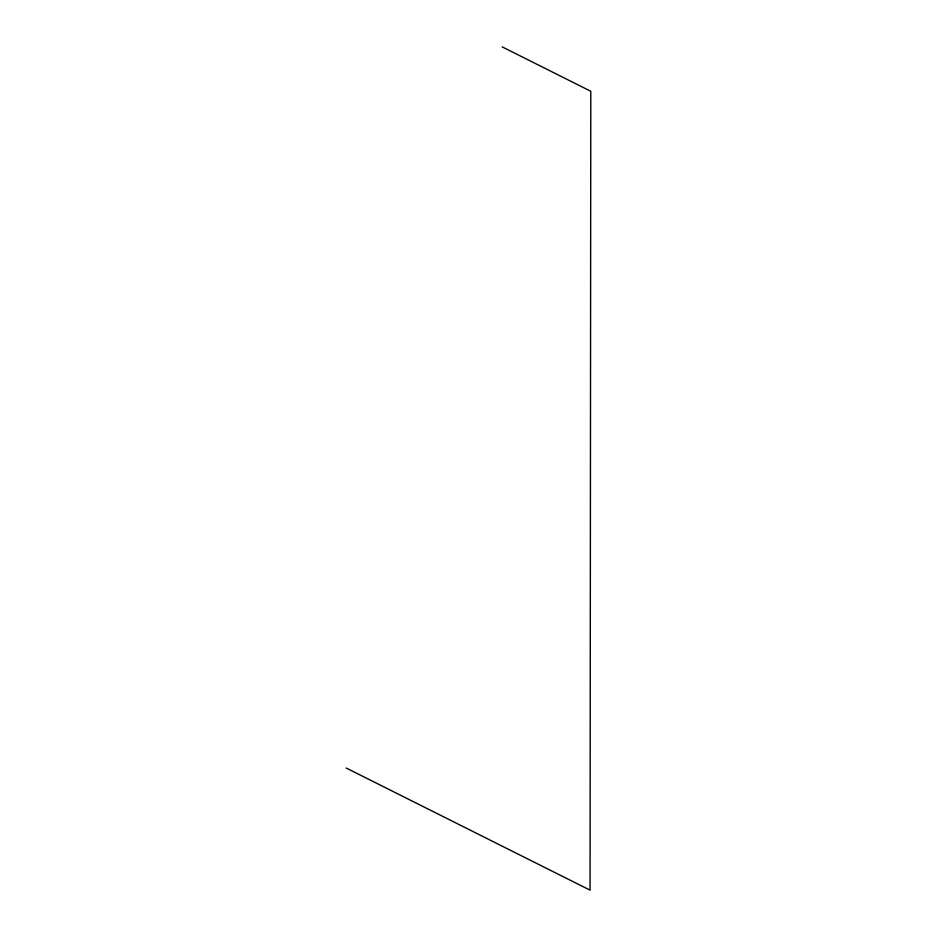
<?xml version="1.0" encoding="UTF-8"?>
<svg xmlns="http://www.w3.org/2000/svg" width="937" height="937" viewBox="0 0 937 937"><rect width="100%" height="100%" fill="white"/><g stroke="black" fill="none" stroke-linecap="round" stroke-linejoin="round"><path stroke-width="1.41" d="M502.127 46.85L590.79 91.252L590.064 890.15L346.21 768.035"/></g></svg>
